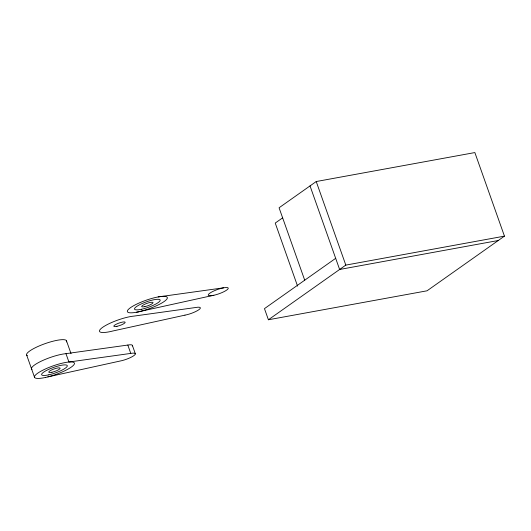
<?xml version="1.0" encoding="UTF-8"?>
<svg xmlns="http://www.w3.org/2000/svg" width="531" height="531" viewBox="0 0 531 531"><rect width="100%" height="100%" fill="white"/><g stroke="black" fill="none" stroke-linecap="round" stroke-linejoin="round"><path stroke-width="0.8" d="M335.678 258.331L264.465 308.624L268.407 319.768L427.043 290.802L504.45 236.136L474.86 152.57L316.224 181.536L279.074 207.78L304.714 280.195M282.678 217.816L275.237 223.066L297.579 286.143M268.407 319.768L345.814 265.102L504.45 236.136M136.507 312.235L212.825 295.462M47.856 376.904L119.94 361.067A10.587 2.257 -19.5 0 0 133.772 355.704A10.587 2.257 -19.5 0 0 130.779 353.407L127.818 345.05L65.97 353.666A21.174 4.507 -19.5 0 0 42.029 360.808A21.174 4.507 -19.5 0 0 31.979 369.443M498.257 240.51L339.628 269.476L310.031 185.91M158.178 296.929L223.664 287.809M130.779 353.407L68.924 362.023L65.97 353.666M316.224 181.536L345.814 265.102M132.405 345.469L135.365 353.825M66.428 340.643L71.054 353.706M26.696 355.153L34.588 377.441M27.353 355.697A21.174 4.507 -19.5 0 1 45.155 343.617A21.174 4.507 -19.5 0 1 66.368 341.924M127.818 345.05A10.587 2.257 -19.5 0 1 132.259 345.973M184.961 315.142L112.877 330.986A21.174 4.507 -19.5 0 1 102.649 327.335A21.174 4.507 -19.5 0 1 133.951 316.104L195.8 307.489A10.587 2.257 -19.5 0 1 198.793 309.779A10.587 2.257 -19.5 0 1 184.961 315.142M138.578 311.816A21.174 4.507 -19.5 0 0 167.305 297.533A21.174 4.507 -19.5 0 0 136.142 304.396A21.174 4.507 -19.5 0 0 138.578 311.816M141.711 309.234A13.607 2.901 -19.5 0 0 160.176 300.055A13.607 2.901 -19.5 0 0 140.144 304.462A13.607 2.901 -19.5 0 0 141.711 309.234M144.837 306.646A6.047 1.288 -19.5 0 0 153.047 302.57A6.047 1.288 -19.5 0 0 144.14 304.529A6.047 1.288 -19.5 0 0 144.837 306.646M213.867 295.256A10.587 2.257 -19.5 0 0 228.23 288.114A10.587 2.257 -19.5 0 0 212.646 291.539A10.587 2.257 -19.5 0 0 213.867 295.256M45.693 377.415A21.174 4.507 -19.5 0 0 74.42 363.138A21.174 4.507 -19.5 0 0 43.257 369.994A21.174 4.507 -19.5 0 0 45.693 377.415M48.819 374.833A13.607 2.901 -19.5 0 0 67.284 365.653A13.607 2.901 -19.5 0 0 47.252 370.061A13.607 2.901 -19.5 0 0 48.819 374.833M51.952 372.251A6.047 1.288 -19.5 0 0 60.156 368.169A6.047 1.288 -19.5 0 0 51.255 370.127A6.047 1.288 -19.5 0 0 51.952 372.251M116.973 326.326A6.047 1.288 -19.5 0 0 125.177 322.251A6.047 1.288 -19.5 0 0 116.276 324.209A6.047 1.288 -19.5 0 0 116.973 326.326"/></g></svg>
